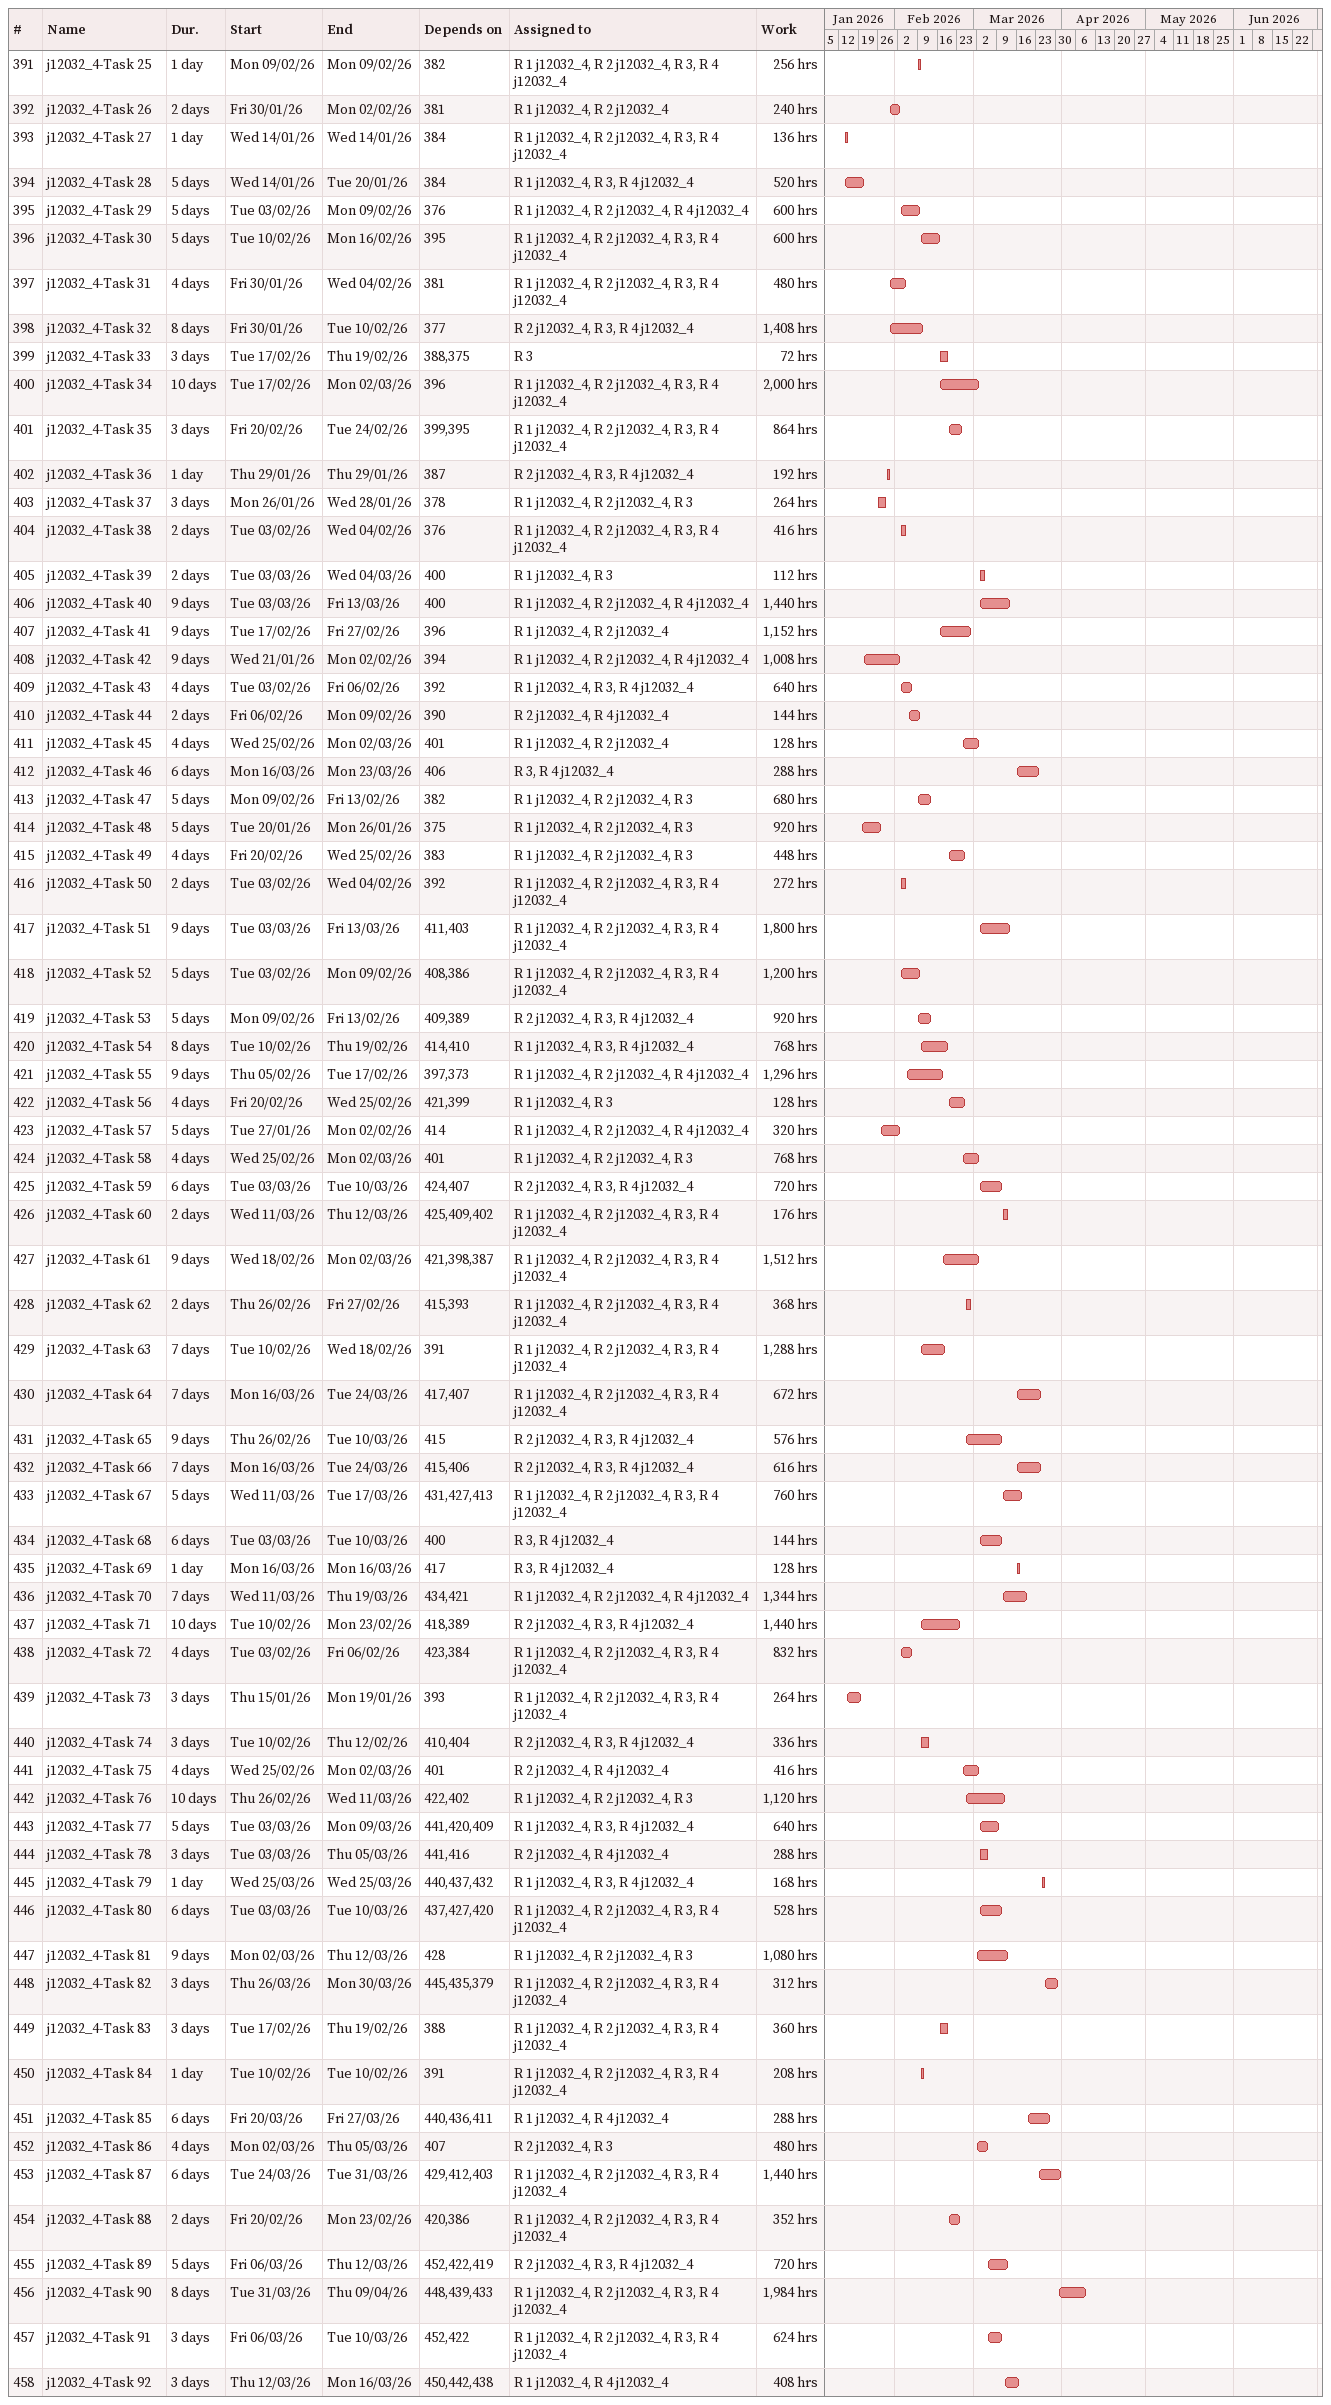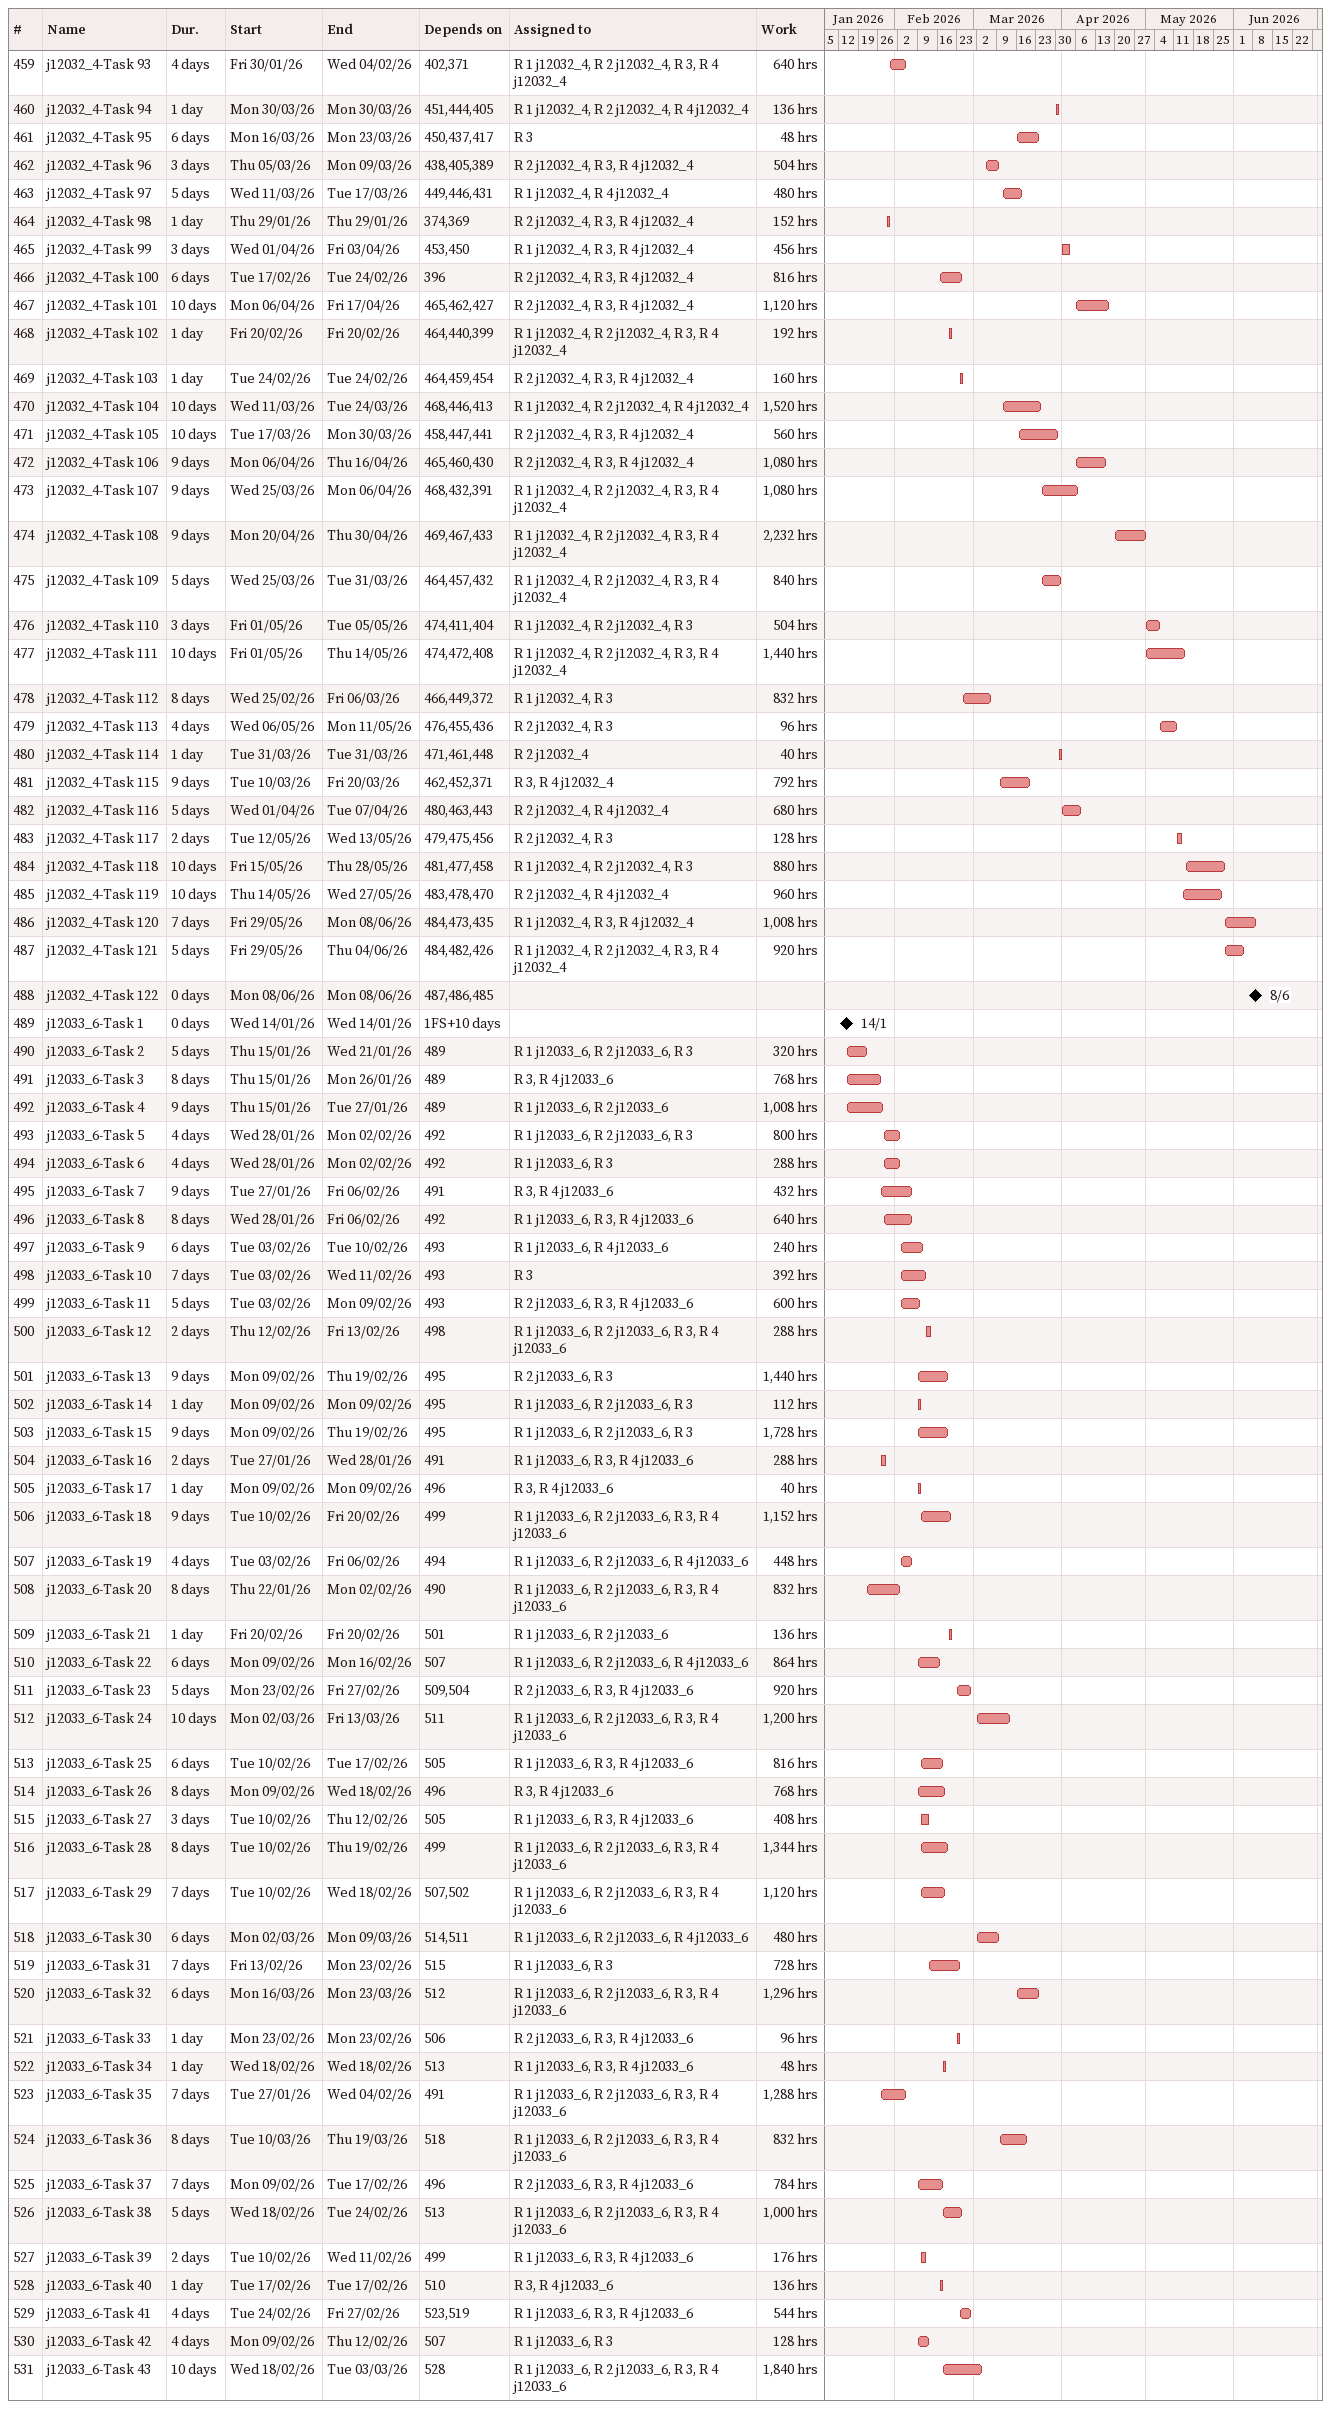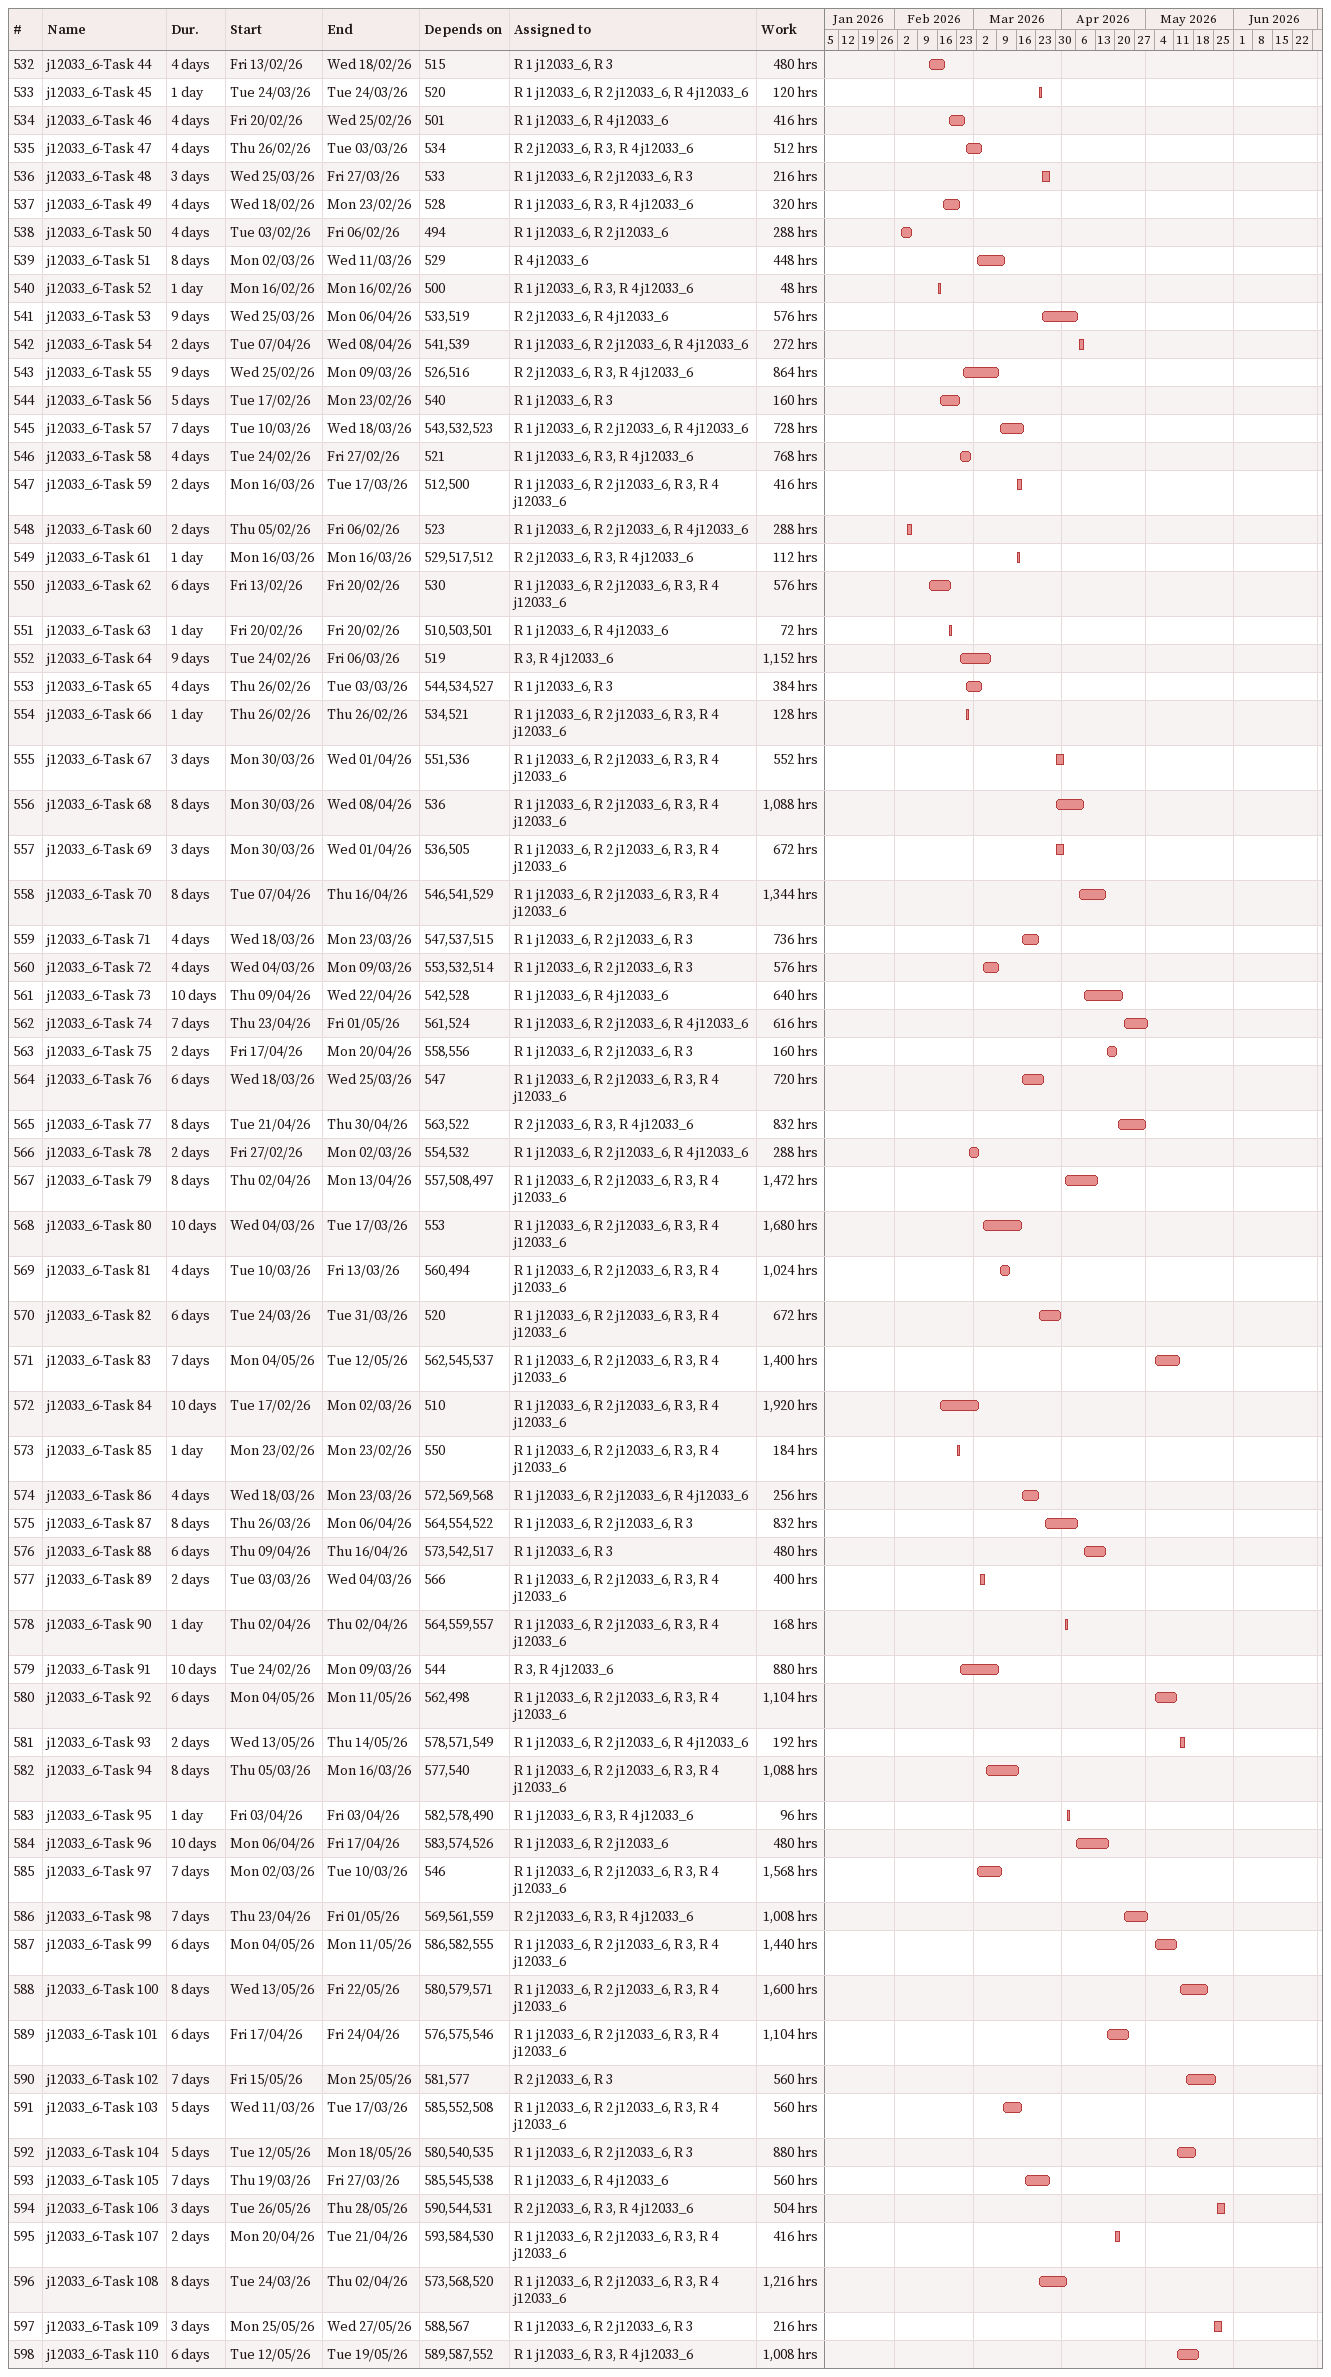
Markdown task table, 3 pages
| ID | Task | Duration | Start | Finish | Predecessors | Resources | Work (h) |
|---|---|---|---|---|---|---|---|
| 391 | j12032_4-Task 25 | 1d | 2026-02-09 | 2026-02-09 | 382 | R 1 j12032_4, R 2 j12032_4, R 3, R 4 j12032_4 | 256 |
| 392 | j12032_4-Task 26 | 2d | 2026-01-30 | 2026-02-02 | 381 | R 1 j12032_4, R 2 j12032_4 | 240 |
| 393 | j12032_4-Task 27 | 1d | 2026-01-14 | 2026-01-14 | 384 | R 1 j12032_4, R 2 j12032_4, R 3, R 4 j12032_4 | 136 |
| 394 | j12032_4-Task 28 | 5d | 2026-01-14 | 2026-01-20 | 384 | R 1 j12032_4, R 3, R 4 j12032_4 | 520 |
| 395 | j12032_4-Task 29 | 5d | 2026-02-03 | 2026-02-09 | 376 | R 1 j12032_4, R 2 j12032_4, R 4 j12032_4 | 600 |
| 396 | j12032_4-Task 30 | 5d | 2026-02-10 | 2026-02-16 | 395 | R 1 j12032_4, R 2 j12032_4, R 3, R 4 j12032_4 | 600 |
| 397 | j12032_4-Task 31 | 4d | 2026-01-30 | 2026-02-04 | 381 | R 1 j12032_4, R 2 j12032_4, R 3, R 4 j12032_4 | 480 |
| 398 | j12032_4-Task 32 | 8d | 2026-01-30 | 2026-02-10 | 377 | R 2 j12032_4, R 3, R 4 j12032_4 | 1408 |
| 399 | j12032_4-Task 33 | 3d | 2026-02-17 | 2026-02-19 | 388, 375 | R 3 | 72 |
| 400 | j12032_4-Task 34 | 10d | 2026-02-17 | 2026-03-02 | 396 | R 1 j12032_4, R 2 j12032_4, R 3, R 4 j12032_4 | 2000 |
| 401 | j12032_4-Task 35 | 3d | 2026-02-20 | 2026-02-24 | 399, 395 | R 1 j12032_4, R 2 j12032_4, R 3, R 4 j12032_4 | 864 |
| 402 | j12032_4-Task 36 | 1d | 2026-01-29 | 2026-01-29 | 387 | R 2 j12032_4, R 3, R 4 j12032_4 | 192 |
| 403 | j12032_4-Task 37 | 3d | 2026-01-26 | 2026-01-28 | 378 | R 1 j12032_4, R 2 j12032_4, R 3 | 264 |
| 404 | j12032_4-Task 38 | 2d | 2026-02-03 | 2026-02-04 | 376 | R 1 j12032_4, R 2 j12032_4, R 3, R 4 j12032_4 | 416 |
| 405 | j12032_4-Task 39 | 2d | 2026-03-03 | 2026-03-04 | 400 | R 1 j12032_4, R 3 | 112 |
| 406 | j12032_4-Task 40 | 9d | 2026-03-03 | 2026-03-13 | 400 | R 1 j12032_4, R 2 j12032_4, R 4 j12032_4 | 1440 |
| 407 | j12032_4-Task 41 | 9d | 2026-02-17 | 2026-02-27 | 396 | R 1 j12032_4, R 2 j12032_4 | 1152 |
| 408 | j12032_4-Task 42 | 9d | 2026-01-21 | 2026-02-02 | 394 | R 1 j12032_4, R 2 j12032_4, R 4 j12032_4 | 1008 |
| 409 | j12032_4-Task 43 | 4d | 2026-02-03 | 2026-02-06 | 392 | R 1 j12032_4, R 3, R 4 j12032_4 | 640 |
| 410 | j12032_4-Task 44 | 2d | 2026-02-06 | 2026-02-09 | 390 | R 2 j12032_4, R 4 j12032_4 | 144 |
| 411 | j12032_4-Task 45 | 4d | 2026-02-25 | 2026-03-02 | 401 | R 1 j12032_4, R 2 j12032_4 | 128 |
| 412 | j12032_4-Task 46 | 6d | 2026-03-16 | 2026-03-23 | 406 | R 3, R 4 j12032_4 | 288 |
| 413 | j12032_4-Task 47 | 5d | 2026-02-09 | 2026-02-13 | 382 | R 1 j12032_4, R 2 j12032_4, R 3 | 680 |
| 414 | j12032_4-Task 48 | 5d | 2026-01-20 | 2026-01-26 | 375 | R 1 j12032_4, R 2 j12032_4, R 3 | 920 |
| 415 | j12032_4-Task 49 | 4d | 2026-02-20 | 2026-02-25 | 383 | R 1 j12032_4, R 2 j12032_4, R 3 | 448 |
| 416 | j12032_4-Task 50 | 2d | 2026-02-03 | 2026-02-04 | 392 | R 1 j12032_4, R 2 j12032_4, R 3, R 4 j12032_4 | 272 |
| 417 | j12032_4-Task 51 | 9d | 2026-03-03 | 2026-03-13 | 411, 403 | R 1 j12032_4, R 2 j12032_4, R 3, R 4 j12032_4 | 1800 |
| 418 | j12032_4-Task 52 | 5d | 2026-02-03 | 2026-02-09 | 408, 386 | R 1 j12032_4, R 2 j12032_4, R 3, R 4 j12032_4 | 1200 |
| 419 | j12032_4-Task 53 | 5d | 2026-02-09 | 2026-02-13 | 409, 389 | R 2 j12032_4, R 3, R 4 j12032_4 | 920 |
| 420 | j12032_4-Task 54 | 8d | 2026-02-10 | 2026-02-19 | 414, 410 | R 1 j12032_4, R 3, R 4 j12032_4 | 768 |
| 421 | j12032_4-Task 55 | 9d | 2026-02-05 | 2026-02-17 | 397, 373 | R 1 j12032_4, R 2 j12032_4, R 4 j12032_4 | 1296 |
| 422 | j12032_4-Task 56 | 4d | 2026-02-20 | 2026-02-25 | 421, 399 | R 1 j12032_4, R 3 | 128 |
| 423 | j12032_4-Task 57 | 5d | 2026-01-27 | 2026-02-02 | 414 | R 1 j12032_4, R 2 j12032_4, R 4 j12032_4 | 320 |
| 424 | j12032_4-Task 58 | 4d | 2026-02-25 | 2026-03-02 | 401 | R 1 j12032_4, R 2 j12032_4, R 3 | 768 |
| 425 | j12032_4-Task 59 | 6d | 2026-03-03 | 2026-03-10 | 424, 407 | R 2 j12032_4, R 3, R 4 j12032_4 | 720 |
| 426 | j12032_4-Task 60 | 2d | 2026-03-11 | 2026-03-12 | 425, 409, 402 | R 1 j12032_4, R 2 j12032_4, R 3, R 4 j12032_4 | 176 |
| 427 | j12032_4-Task 61 | 9d | 2026-02-18 | 2026-03-02 | 421, 398, 387 | R 1 j12032_4, R 2 j12032_4, R 3, R 4 j12032_4 | 1512 |
| 428 | j12032_4-Task 62 | 2d | 2026-02-26 | 2026-02-27 | 415, 393 | R 1 j12032_4, R 2 j12032_4, R 3, R 4 j12032_4 | 368 |
| 429 | j12032_4-Task 63 | 7d | 2026-02-10 | 2026-02-18 | 391 | R 1 j12032_4, R 2 j12032_4, R 3, R 4 j12032_4 | 1288 |
| 430 | j12032_4-Task 64 | 7d | 2026-03-16 | 2026-03-24 | 417, 407 | R 1 j12032_4, R 2 j12032_4, R 3, R 4 j12032_4 | 672 |
| 431 | j12032_4-Task 65 | 9d | 2026-02-26 | 2026-03-10 | 415 | R 2 j12032_4, R 3, R 4 j12032_4 | 576 |
| 432 | j12032_4-Task 66 | 7d | 2026-03-16 | 2026-03-24 | 415, 406 | R 2 j12032_4, R 3, R 4 j12032_4 | 616 |
| 433 | j12032_4-Task 67 | 5d | 2026-03-11 | 2026-03-17 | 431, 427, 413 | R 1 j12032_4, R 2 j12032_4, R 3, R 4 j12032_4 | 760 |
| 434 | j12032_4-Task 68 | 6d | 2026-03-03 | 2026-03-10 | 400 | R 3, R 4 j12032_4 | 144 |
| 435 | j12032_4-Task 69 | 1d | 2026-03-16 | 2026-03-16 | 417 | R 3, R 4 j12032_4 | 128 |
| 436 | j12032_4-Task 70 | 7d | 2026-03-11 | 2026-03-19 | 434, 421 | R 1 j12032_4, R 2 j12032_4, R 4 j12032_4 | 1344 |
| 437 | j12032_4-Task 71 | 10d | 2026-02-10 | 2026-02-23 | 418, 389 | R 2 j12032_4, R 3, R 4 j12032_4 | 1440 |
| 438 | j12032_4-Task 72 | 4d | 2026-02-03 | 2026-02-06 | 423, 384 | R 1 j12032_4, R 2 j12032_4, R 3, R 4 j12032_4 | 832 |
| 439 | j12032_4-Task 73 | 3d | 2026-01-15 | 2026-01-19 | 393 | R 1 j12032_4, R 2 j12032_4, R 3, R 4 j12032_4 | 264 |
| 440 | j12032_4-Task 74 | 3d | 2026-02-10 | 2026-02-12 | 410, 404 | R 2 j12032_4, R 3, R 4 j12032_4 | 336 |
| 441 | j12032_4-Task 75 | 4d | 2026-02-25 | 2026-03-02 | 401 | R 2 j12032_4, R 4 j12032_4 | 416 |
| 442 | j12032_4-Task 76 | 10d | 2026-02-26 | 2026-03-11 | 422, 402 | R 1 j12032_4, R 2 j12032_4, R 3 | 1120 |
| 443 | j12032_4-Task 77 | 5d | 2026-03-03 | 2026-03-09 | 441, 420, 409 | R 1 j12032_4, R 3, R 4 j12032_4 | 640 |
| 444 | j12032_4-Task 78 | 3d | 2026-03-03 | 2026-03-05 | 441, 416 | R 2 j12032_4, R 4 j12032_4 | 288 |
| 445 | j12032_4-Task 79 | 1d | 2026-03-25 | 2026-03-25 | 440, 437, 432 | R 1 j12032_4, R 3, R 4 j12032_4 | 168 |
| 446 | j12032_4-Task 80 | 6d | 2026-03-03 | 2026-03-10 | 437, 427, 420 | R 1 j12032_4, R 2 j12032_4, R 3, R 4 j12032_4 | 528 |
| 447 | j12032_4-Task 81 | 9d | 2026-03-02 | 2026-03-12 | 428 | R 1 j12032_4, R 2 j12032_4, R 3 | 1080 |
| 448 | j12032_4-Task 82 | 3d | 2026-03-26 | 2026-03-30 | 445, 435, 379 | R 1 j12032_4, R 2 j12032_4, R 3, R 4 j12032_4 | 312 |
| 449 | j12032_4-Task 83 | 3d | 2026-02-17 | 2026-02-19 | 388 | R 1 j12032_4, R 2 j12032_4, R 3, R 4 j12032_4 | 360 |
| 450 | j12032_4-Task 84 | 1d | 2026-02-10 | 2026-02-10 | 391 | R 1 j12032_4, R 2 j12032_4, R 3, R 4 j12032_4 | 208 |
| 451 | j12032_4-Task 85 | 6d | 2026-03-20 | 2026-03-27 | 440, 436, 411 | R 1 j12032_4, R 4 j12032_4 | 288 |
| 452 | j12032_4-Task 86 | 4d | 2026-03-02 | 2026-03-05 | 407 | R 2 j12032_4, R 3 | 480 |
| 453 | j12032_4-Task 87 | 6d | 2026-03-24 | 2026-03-31 | 429, 412, 403 | R 1 j12032_4, R 2 j12032_4, R 3, R 4 j12032_4 | 1440 |
| 454 | j12032_4-Task 88 | 2d | 2026-02-20 | 2026-02-23 | 420, 386 | R 1 j12032_4, R 2 j12032_4, R 3, R 4 j12032_4 | 352 |
| 455 | j12032_4-Task 89 | 5d | 2026-03-06 | 2026-03-12 | 452, 422, 419 | R 2 j12032_4, R 3, R 4 j12032_4 | 720 |
| 456 | j12032_4-Task 90 | 8d | 2026-03-31 | 2026-04-09 | 448, 439, 433 | R 1 j12032_4, R 2 j12032_4, R 3, R 4 j12032_4 | 1984 |
| 457 | j12032_4-Task 91 | 3d | 2026-03-06 | 2026-03-10 | 452, 422 | R 1 j12032_4, R 2 j12032_4, R 3, R 4 j12032_4 | 624 |
| 458 | j12032_4-Task 92 | 3d | 2026-03-12 | 2026-03-16 | 450, 442, 438 | R 1 j12032_4, R 4 j12032_4 | 408 |
| 459 | j12032_4-Task 93 | 4d | 2026-01-30 | 2026-02-04 | 402, 371 | R 1 j12032_4, R 2 j12032_4, R 3, R 4 j12032_4 | 640 |
| 460 | j12032_4-Task 94 | 1d | 2026-03-30 | 2026-03-30 | 451, 444, 405 | R 1 j12032_4, R 2 j12032_4, R 4 j12032_4 | 136 |
| 461 | j12032_4-Task 95 | 6d | 2026-03-16 | 2026-03-23 | 450, 437, 417 | R 3 | 48 |
| 462 | j12032_4-Task 96 | 3d | 2026-03-05 | 2026-03-09 | 438, 405, 389 | R 2 j12032_4, R 3, R 4 j12032_4 | 504 |
| 463 | j12032_4-Task 97 | 5d | 2026-03-11 | 2026-03-17 | 449, 446, 431 | R 1 j12032_4, R 4 j12032_4 | 480 |
| 464 | j12032_4-Task 98 | 1d | 2026-01-29 | 2026-01-29 | 374, 369 | R 2 j12032_4, R 3, R 4 j12032_4 | 152 |
| 465 | j12032_4-Task 99 | 3d | 2026-04-01 | 2026-04-03 | 453, 450 | R 1 j12032_4, R 3, R 4 j12032_4 | 456 |
| 466 | j12032_4-Task 100 | 6d | 2026-02-17 | 2026-02-24 | 396 | R 2 j12032_4, R 3, R 4 j12032_4 | 816 |
| 467 | j12032_4-Task 101 | 10d | 2026-04-06 | 2026-04-17 | 465, 462, 427 | R 2 j12032_4, R 3, R 4 j12032_4 | 1120 |
| 468 | j12032_4-Task 102 | 1d | 2026-02-20 | 2026-02-20 | 464, 440, 399 | R 1 j12032_4, R 2 j12032_4, R 3, R 4 j12032_4 | 192 |
| 469 | j12032_4-Task 103 | 1d | 2026-02-24 | 2026-02-24 | 464, 459, 454 | R 2 j12032_4, R 3, R 4 j12032_4 | 160 |
| 470 | j12032_4-Task 104 | 10d | 2026-03-11 | 2026-03-24 | 468, 446, 413 | R 1 j12032_4, R 2 j12032_4, R 4 j12032_4 | 1520 |
| 471 | j12032_4-Task 105 | 10d | 2026-03-17 | 2026-03-30 | 458, 447, 441 | R 2 j12032_4, R 3, R 4 j12032_4 | 560 |
| 472 | j12032_4-Task 106 | 9d | 2026-04-06 | 2026-04-16 | 465, 460, 430 | R 2 j12032_4, R 3, R 4 j12032_4 | 1080 |
| 473 | j12032_4-Task 107 | 9d | 2026-03-25 | 2026-04-06 | 468, 432, 391 | R 1 j12032_4, R 2 j12032_4, R 3, R 4 j12032_4 | 1080 |
| 474 | j12032_4-Task 108 | 9d | 2026-04-20 | 2026-04-30 | 469, 467, 433 | R 1 j12032_4, R 2 j12032_4, R 3, R 4 j12032_4 | 2232 |
| 475 | j12032_4-Task 109 | 5d | 2026-03-25 | 2026-03-31 | 464, 457, 432 | R 1 j12032_4, R 2 j12032_4, R 3, R 4 j12032_4 | 840 |
| 476 | j12032_4-Task 110 | 3d | 2026-05-01 | 2026-05-05 | 474, 411, 404 | R 1 j12032_4, R 2 j12032_4, R 3 | 504 |
| 477 | j12032_4-Task 111 | 10d | 2026-05-01 | 2026-05-14 | 474, 472, 408 | R 1 j12032_4, R 2 j12032_4, R 3, R 4 j12032_4 | 1440 |
| 478 | j12032_4-Task 112 | 8d | 2026-02-25 | 2026-03-06 | 466, 449, 372 | R 1 j12032_4, R 3 | 832 |
| 479 | j12032_4-Task 113 | 4d | 2026-05-06 | 2026-05-11 | 476, 455, 436 | R 2 j12032_4, R 3 | 96 |
| 480 | j12032_4-Task 114 | 1d | 2026-03-31 | 2026-03-31 | 471, 461, 448 | R 2 j12032_4 | 40 |
| 481 | j12032_4-Task 115 | 9d | 2026-03-10 | 2026-03-20 | 462, 452, 371 | R 3, R 4 j12032_4 | 792 |
| 482 | j12032_4-Task 116 | 5d | 2026-04-01 | 2026-04-07 | 480, 463, 443 | R 2 j12032_4, R 4 j12032_4 | 680 |
| 483 | j12032_4-Task 117 | 2d | 2026-05-12 | 2026-05-13 | 479, 475, 456 | R 2 j12032_4, R 3 | 128 |
| 484 | j12032_4-Task 118 | 10d | 2026-05-15 | 2026-05-28 | 481, 477, 458 | R 1 j12032_4, R 2 j12032_4, R 3 | 880 |
| 485 | j12032_4-Task 119 | 10d | 2026-05-14 | 2026-05-27 | 483, 478, 470 | R 2 j12032_4, R 4 j12032_4 | 960 |
| 486 | j12032_4-Task 120 | 7d | 2026-05-29 | 2026-06-08 | 484, 473, 435 | R 1 j12032_4, R 3, R 4 j12032_4 | 1008 |
| 487 | j12032_4-Task 121 | 5d | 2026-05-29 | 2026-06-04 | 484, 482, 426 | R 1 j12032_4, R 2 j12032_4, R 3, R 4 j12032_4 | 920 |
| 488 | j12032_4-Task 122 | 0d | 2026-06-08 | 2026-06-08 | 487, 486, 485 |  |  |
| 489 | j12033_6-Task 1 | 0d | 2026-01-14 | 2026-01-14 | 1FS+10d |  |  |
| 490 | j12033_6-Task 2 | 5d | 2026-01-15 | 2026-01-21 | 489 | R 1 j12033_6, R 2 j12033_6, R 3 | 320 |
| 491 | j12033_6-Task 3 | 8d | 2026-01-15 | 2026-01-26 | 489 | R 3, R 4 j12033_6 | 768 |
| 492 | j12033_6-Task 4 | 9d | 2026-01-15 | 2026-01-27 | 489 | R 1 j12033_6, R 2 j12033_6 | 1008 |
| 493 | j12033_6-Task 5 | 4d | 2026-01-28 | 2026-02-02 | 492 | R 1 j12033_6, R 2 j12033_6, R 3 | 800 |
| 494 | j12033_6-Task 6 | 4d | 2026-01-28 | 2026-02-02 | 492 | R 1 j12033_6, R 3 | 288 |
| 495 | j12033_6-Task 7 | 9d | 2026-01-27 | 2026-02-06 | 491 | R 3, R 4 j12033_6 | 432 |
| 496 | j12033_6-Task 8 | 8d | 2026-01-28 | 2026-02-06 | 492 | R 1 j12033_6, R 3, R 4 j12033_6 | 640 |
| 497 | j12033_6-Task 9 | 6d | 2026-02-03 | 2026-02-10 | 493 | R 1 j12033_6, R 4 j12033_6 | 240 |
| 498 | j12033_6-Task 10 | 7d | 2026-02-03 | 2026-02-11 | 493 | R 3 | 392 |
| 499 | j12033_6-Task 11 | 5d | 2026-02-03 | 2026-02-09 | 493 | R 2 j12033_6, R 3, R 4 j12033_6 | 600 |
| 500 | j12033_6-Task 12 | 2d | 2026-02-12 | 2026-02-13 | 498 | R 1 j12033_6, R 2 j12033_6, R 3, R 4 j12033_6 | 288 |
| 501 | j12033_6-Task 13 | 9d | 2026-02-09 | 2026-02-19 | 495 | R 2 j12033_6, R 3 | 1440 |
| 502 | j12033_6-Task 14 | 1d | 2026-02-09 | 2026-02-09 | 495 | R 1 j12033_6, R 2 j12033_6, R 3 | 112 |
| 503 | j12033_6-Task 15 | 9d | 2026-02-09 | 2026-02-19 | 495 | R 1 j12033_6, R 2 j12033_6, R 3 | 1728 |
| 504 | j12033_6-Task 16 | 2d | 2026-01-27 | 2026-01-28 | 491 | R 1 j12033_6, R 3, R 4 j12033_6 | 288 |
| 505 | j12033_6-Task 17 | 1d | 2026-02-09 | 2026-02-09 | 496 | R 3, R 4 j12033_6 | 40 |
| 506 | j12033_6-Task 18 | 9d | 2026-02-10 | 2026-02-20 | 499 | R 1 j12033_6, R 2 j12033_6, R 3, R 4 j12033_6 | 1152 |
| 507 | j12033_6-Task 19 | 4d | 2026-02-03 | 2026-02-06 | 494 | R 1 j12033_6, R 2 j12033_6, R 4 j12033_6 | 448 |
| 508 | j12033_6-Task 20 | 8d | 2026-01-22 | 2026-02-02 | 490 | R 1 j12033_6, R 2 j12033_6, R 3, R 4 j12033_6 | 832 |
| 509 | j12033_6-Task 21 | 1d | 2026-02-20 | 2026-02-20 | 501 | R 1 j12033_6, R 2 j12033_6 | 136 |
| 510 | j12033_6-Task 22 | 6d | 2026-02-09 | 2026-02-16 | 507 | R 1 j12033_6, R 2 j12033_6, R 4 j12033_6 | 864 |
| 511 | j12033_6-Task 23 | 5d | 2026-02-23 | 2026-02-27 | 509, 504 | R 2 j12033_6, R 3, R 4 j12033_6 | 920 |
| 512 | j12033_6-Task 24 | 10d | 2026-03-02 | 2026-03-13 | 511 | R 1 j12033_6, R 2 j12033_6, R 3, R 4 j12033_6 | 1200 |
| 513 | j12033_6-Task 25 | 6d | 2026-02-10 | 2026-02-17 | 505 | R 1 j12033_6, R 3, R 4 j12033_6 | 816 |
| 514 | j12033_6-Task 26 | 8d | 2026-02-09 | 2026-02-18 | 496 | R 3, R 4 j12033_6 | 768 |
| 515 | j12033_6-Task 27 | 3d | 2026-02-10 | 2026-02-12 | 505 | R 1 j12033_6, R 3, R 4 j12033_6 | 408 |
| 516 | j12033_6-Task 28 | 8d | 2026-02-10 | 2026-02-19 | 499 | R 1 j12033_6, R 2 j12033_6, R 3, R 4 j12033_6 | 1344 |
| 517 | j12033_6-Task 29 | 7d | 2026-02-10 | 2026-02-18 | 507, 502 | R 1 j12033_6, R 2 j12033_6, R 3, R 4 j12033_6 | 1120 |
| 518 | j12033_6-Task 30 | 6d | 2026-03-02 | 2026-03-09 | 514, 511 | R 1 j12033_6, R 2 j12033_6, R 4 j12033_6 | 480 |
| 519 | j12033_6-Task 31 | 7d | 2026-02-13 | 2026-02-23 | 515 | R 1 j12033_6, R 3 | 728 |
| 520 | j12033_6-Task 32 | 6d | 2026-03-16 | 2026-03-23 | 512 | R 1 j12033_6, R 2 j12033_6, R 3, R 4 j12033_6 | 1296 |
| 521 | j12033_6-Task 33 | 1d | 2026-02-23 | 2026-02-23 | 506 | R 2 j12033_6, R 3, R 4 j12033_6 | 96 |
| 522 | j12033_6-Task 34 | 1d | 2026-02-18 | 2026-02-18 | 513 | R 1 j12033_6, R 3, R 4 j12033_6 | 48 |
| 523 | j12033_6-Task 35 | 7d | 2026-01-27 | 2026-02-04 | 491 | R 1 j12033_6, R 2 j12033_6, R 3, R 4 j12033_6 | 1288 |
| 524 | j12033_6-Task 36 | 8d | 2026-03-10 | 2026-03-19 | 518 | R 1 j12033_6, R 2 j12033_6, R 3, R 4 j12033_6 | 832 |
| 525 | j12033_6-Task 37 | 7d | 2026-02-09 | 2026-02-17 | 496 | R 2 j12033_6, R 3, R 4 j12033_6 | 784 |
| 526 | j12033_6-Task 38 | 5d | 2026-02-18 | 2026-02-24 | 513 | R 1 j12033_6, R 2 j12033_6, R 3, R 4 j12033_6 | 1000 |
| 527 | j12033_6-Task 39 | 2d | 2026-02-10 | 2026-02-11 | 499 | R 1 j12033_6, R 3, R 4 j12033_6 | 176 |
| 528 | j12033_6-Task 40 | 1d | 2026-02-17 | 2026-02-17 | 510 | R 3, R 4 j12033_6 | 136 |
| 529 | j12033_6-Task 41 | 4d | 2026-02-24 | 2026-02-27 | 523, 519 | R 1 j12033_6, R 3, R 4 j12033_6 | 544 |
| 530 | j12033_6-Task 42 | 4d | 2026-02-09 | 2026-02-12 | 507 | R 1 j12033_6, R 3 | 128 |
| 531 | j12033_6-Task 43 | 10d | 2026-02-18 | 2026-03-03 | 528 | R 1 j12033_6, R 2 j12033_6, R 3, R 4 j12033_6 | 1840 |
| 532 | j12033_6-Task 44 | 4d | 2026-02-13 | 2026-02-18 | 515 | R 1 j12033_6, R 3 | 480 |
| 533 | j12033_6-Task 45 | 1d | 2026-03-24 | 2026-03-24 | 520 | R 1 j12033_6, R 2 j12033_6, R 4 j12033_6 | 120 |
| 534 | j12033_6-Task 46 | 4d | 2026-02-20 | 2026-02-25 | 501 | R 1 j12033_6, R 4 j12033_6 | 416 |
| 535 | j12033_6-Task 47 | 4d | 2026-02-26 | 2026-03-03 | 534 | R 2 j12033_6, R 3, R 4 j12033_6 | 512 |
| 536 | j12033_6-Task 48 | 3d | 2026-03-25 | 2026-03-27 | 533 | R 1 j12033_6, R 2 j12033_6, R 3 | 216 |
| 537 | j12033_6-Task 49 | 4d | 2026-02-18 | 2026-02-23 | 528 | R 1 j12033_6, R 3, R 4 j12033_6 | 320 |
| 538 | j12033_6-Task 50 | 4d | 2026-02-03 | 2026-02-06 | 494 | R 1 j12033_6, R 2 j12033_6 | 288 |
| 539 | j12033_6-Task 51 | 8d | 2026-03-02 | 2026-03-11 | 529 | R 4 j12033_6 | 448 |
| 540 | j12033_6-Task 52 | 1d | 2026-02-16 | 2026-02-16 | 500 | R 1 j12033_6, R 3, R 4 j12033_6 | 48 |
| 541 | j12033_6-Task 53 | 9d | 2026-03-25 | 2026-04-06 | 533, 519 | R 2 j12033_6, R 4 j12033_6 | 576 |
| 542 | j12033_6-Task 54 | 2d | 2026-04-07 | 2026-04-08 | 541, 539 | R 1 j12033_6, R 2 j12033_6, R 4 j12033_6 | 272 |
| 543 | j12033_6-Task 55 | 9d | 2026-02-25 | 2026-03-09 | 526, 516 | R 2 j12033_6, R 3, R 4 j12033_6 | 864 |
| 544 | j12033_6-Task 56 | 5d | 2026-02-17 | 2026-02-23 | 540 | R 1 j12033_6, R 3 | 160 |
| 545 | j12033_6-Task 57 | 7d | 2026-03-10 | 2026-03-18 | 543, 532, 523 | R 1 j12033_6, R 2 j12033_6, R 4 j12033_6 | 728 |
| 546 | j12033_6-Task 58 | 4d | 2026-02-24 | 2026-02-27 | 521 | R 1 j12033_6, R 3, R 4 j12033_6 | 768 |
| 547 | j12033_6-Task 59 | 2d | 2026-03-16 | 2026-03-17 | 512, 500 | R 1 j12033_6, R 2 j12033_6, R 3, R 4 j12033_6 | 416 |
| 548 | j12033_6-Task 60 | 2d | 2026-02-05 | 2026-02-06 | 523 | R 1 j12033_6, R 2 j12033_6, R 4 j12033_6 | 288 |
| 549 | j12033_6-Task 61 | 1d | 2026-03-16 | 2026-03-16 | 529, 517, 512 | R 2 j12033_6, R 3, R 4 j12033_6 | 112 |
| 550 | j12033_6-Task 62 | 6d | 2026-02-13 | 2026-02-20 | 530 | R 1 j12033_6, R 2 j12033_6, R 3, R 4 j12033_6 | 576 |
| 551 | j12033_6-Task 63 | 1d | 2026-02-20 | 2026-02-20 | 510, 503, 501 | R 1 j12033_6, R 4 j12033_6 | 72 |
| 552 | j12033_6-Task 64 | 9d | 2026-02-24 | 2026-03-06 | 519 | R 3, R 4 j12033_6 | 1152 |
| 553 | j12033_6-Task 65 | 4d | 2026-02-26 | 2026-03-03 | 544, 534, 527 | R 1 j12033_6, R 3 | 384 |
| 554 | j12033_6-Task 66 | 1d | 2026-02-26 | 2026-02-26 | 534, 521 | R 1 j12033_6, R 2 j12033_6, R 3, R 4 j12033_6 | 128 |
| 555 | j12033_6-Task 67 | 3d | 2026-03-30 | 2026-04-01 | 551, 536 | R 1 j12033_6, R 2 j12033_6, R 3, R 4 j12033_6 | 552 |
| 556 | j12033_6-Task 68 | 8d | 2026-03-30 | 2026-04-08 | 536 | R 1 j12033_6, R 2 j12033_6, R 3, R 4 j12033_6 | 1088 |
| 557 | j12033_6-Task 69 | 3d | 2026-03-30 | 2026-04-01 | 536, 505 | R 1 j12033_6, R 2 j12033_6, R 3, R 4 j12033_6 | 672 |
| 558 | j12033_6-Task 70 | 8d | 2026-04-07 | 2026-04-16 | 546, 541, 529 | R 1 j12033_6, R 2 j12033_6, R 3, R 4 j12033_6 | 1344 |
| 559 | j12033_6-Task 71 | 4d | 2026-03-18 | 2026-03-23 | 547, 537, 515 | R 1 j12033_6, R 2 j12033_6, R 3 | 736 |
| 560 | j12033_6-Task 72 | 4d | 2026-03-04 | 2026-03-09 | 553, 532, 514 | R 1 j12033_6, R 2 j12033_6, R 3 | 576 |
| 561 | j12033_6-Task 73 | 10d | 2026-04-09 | 2026-04-22 | 542, 528 | R 1 j12033_6, R 4 j12033_6 | 640 |
| 562 | j12033_6-Task 74 | 7d | 2026-04-23 | 2026-05-01 | 561, 524 | R 1 j12033_6, R 2 j12033_6, R 4 j12033_6 | 616 |
| 563 | j12033_6-Task 75 | 2d | 2026-04-17 | 2026-04-20 | 558, 556 | R 1 j12033_6, R 2 j12033_6, R 3 | 160 |
| 564 | j12033_6-Task 76 | 6d | 2026-03-18 | 2026-03-25 | 547 | R 1 j12033_6, R 2 j12033_6, R 3, R 4 j12033_6 | 720 |
| 565 | j12033_6-Task 77 | 8d | 2026-04-21 | 2026-04-30 | 563, 522 | R 2 j12033_6, R 3, R 4 j12033_6 | 832 |
| 566 | j12033_6-Task 78 | 2d | 2026-02-27 | 2026-03-02 | 554, 532 | R 1 j12033_6, R 2 j12033_6, R 4 j12033_6 | 288 |
| 567 | j12033_6-Task 79 | 8d | 2026-04-02 | 2026-04-13 | 557, 508, 497 | R 1 j12033_6, R 2 j12033_6, R 3, R 4 j12033_6 | 1472 |
| 568 | j12033_6-Task 80 | 10d | 2026-03-04 | 2026-03-17 | 553 | R 1 j12033_6, R 2 j12033_6, R 3, R 4 j12033_6 | 1680 |
| 569 | j12033_6-Task 81 | 4d | 2026-03-10 | 2026-03-13 | 560, 494 | R 1 j12033_6, R 2 j12033_6, R 3, R 4 j12033_6 | 1024 |
| 570 | j12033_6-Task 82 | 6d | 2026-03-24 | 2026-03-31 | 520 | R 1 j12033_6, R 2 j12033_6, R 3, R 4 j12033_6 | 672 |
| 571 | j12033_6-Task 83 | 7d | 2026-05-04 | 2026-05-12 | 562, 545, 537 | R 1 j12033_6, R 2 j12033_6, R 3, R 4 j12033_6 | 1400 |
| 572 | j12033_6-Task 84 | 10d | 2026-02-17 | 2026-03-02 | 510 | R 1 j12033_6, R 2 j12033_6, R 3, R 4 j12033_6 | 1920 |
| 573 | j12033_6-Task 85 | 1d | 2026-02-23 | 2026-02-23 | 550 | R 1 j12033_6, R 2 j12033_6, R 3, R 4 j12033_6 | 184 |
| 574 | j12033_6-Task 86 | 4d | 2026-03-18 | 2026-03-23 | 572, 569, 568 | R 1 j12033_6, R 2 j12033_6, R 4 j12033_6 | 256 |
| 575 | j12033_6-Task 87 | 8d | 2026-03-26 | 2026-04-06 | 564, 554, 522 | R 1 j12033_6, R 2 j12033_6, R 3 | 832 |
| 576 | j12033_6-Task 88 | 6d | 2026-04-09 | 2026-04-16 | 573, 542, 517 | R 1 j12033_6, R 3 | 480 |
| 577 | j12033_6-Task 89 | 2d | 2026-03-03 | 2026-03-04 | 566 | R 1 j12033_6, R 2 j12033_6, R 3, R 4 j12033_6 | 400 |
| 578 | j12033_6-Task 90 | 1d | 2026-04-02 | 2026-04-02 | 564, 559, 557 | R 1 j12033_6, R 2 j12033_6, R 3, R 4 j12033_6 | 168 |
| 579 | j12033_6-Task 91 | 10d | 2026-02-24 | 2026-03-09 | 544 | R 3, R 4 j12033_6 | 880 |
| 580 | j12033_6-Task 92 | 6d | 2026-05-04 | 2026-05-11 | 562, 498 | R 1 j12033_6, R 2 j12033_6, R 3, R 4 j12033_6 | 1104 |
| 581 | j12033_6-Task 93 | 2d | 2026-05-13 | 2026-05-14 | 578, 571, 549 | R 1 j12033_6, R 2 j12033_6, R 4 j12033_6 | 192 |
| 582 | j12033_6-Task 94 | 8d | 2026-03-05 | 2026-03-16 | 577, 540 | R 1 j12033_6, R 2 j12033_6, R 3, R 4 j12033_6 | 1088 |
| 583 | j12033_6-Task 95 | 1d | 2026-04-03 | 2026-04-03 | 582, 578, 490 | R 1 j12033_6, R 3, R 4 j12033_6 | 96 |
| 584 | j12033_6-Task 96 | 10d | 2026-04-06 | 2026-04-17 | 583, 574, 526 | R 1 j12033_6, R 2 j12033_6 | 480 |
| 585 | j12033_6-Task 97 | 7d | 2026-03-02 | 2026-03-10 | 546 | R 1 j12033_6, R 2 j12033_6, R 3, R 4 j12033_6 | 1568 |
| 586 | j12033_6-Task 98 | 7d | 2026-04-23 | 2026-05-01 | 569, 561, 559 | R 2 j12033_6, R 3, R 4 j12033_6 | 1008 |
| 587 | j12033_6-Task 99 | 6d | 2026-05-04 | 2026-05-11 | 586, 582, 555 | R 1 j12033_6, R 2 j12033_6, R 3, R 4 j12033_6 | 1440 |
| 588 | j12033_6-Task 100 | 8d | 2026-05-13 | 2026-05-22 | 580, 579, 571 | R 1 j12033_6, R 2 j12033_6, R 3, R 4 j12033_6 | 1600 |
| 589 | j12033_6-Task 101 | 6d | 2026-04-17 | 2026-04-24 | 576, 575, 546 | R 1 j12033_6, R 2 j12033_6, R 3, R 4 j12033_6 | 1104 |
| 590 | j12033_6-Task 102 | 7d | 2026-05-15 | 2026-05-25 | 581, 577 | R 2 j12033_6, R 3 | 560 |
| 591 | j12033_6-Task 103 | 5d | 2026-03-11 | 2026-03-17 | 585, 552, 508 | R 1 j12033_6, R 2 j12033_6, R 3, R 4 j12033_6 | 560 |
| 592 | j12033_6-Task 104 | 5d | 2026-05-12 | 2026-05-18 | 580, 540, 535 | R 1 j12033_6, R 2 j12033_6, R 3 | 880 |
| 593 | j12033_6-Task 105 | 7d | 2026-03-19 | 2026-03-27 | 585, 545, 538 | R 1 j12033_6, R 4 j12033_6 | 560 |
| 594 | j12033_6-Task 106 | 3d | 2026-05-26 | 2026-05-28 | 590, 544, 531 | R 2 j12033_6, R 3, R 4 j12033_6 | 504 |
| 595 | j12033_6-Task 107 | 2d | 2026-04-20 | 2026-04-21 | 593, 584, 530 | R 1 j12033_6, R 2 j12033_6, R 3, R 4 j12033_6 | 416 |
| 596 | j12033_6-Task 108 | 8d | 2026-03-24 | 2026-04-02 | 573, 568, 520 | R 1 j12033_6, R 2 j12033_6, R 3, R 4 j12033_6 | 1216 |
| 597 | j12033_6-Task 109 | 3d | 2026-05-25 | 2026-05-27 | 588, 567 | R 1 j12033_6, R 2 j12033_6, R 3 | 216 |
| 598 | j12033_6-Task 110 | 6d | 2026-05-12 | 2026-05-19 | 589, 587, 552 | R 1 j12033_6, R 3, R 4 j12033_6 | 1008 |
